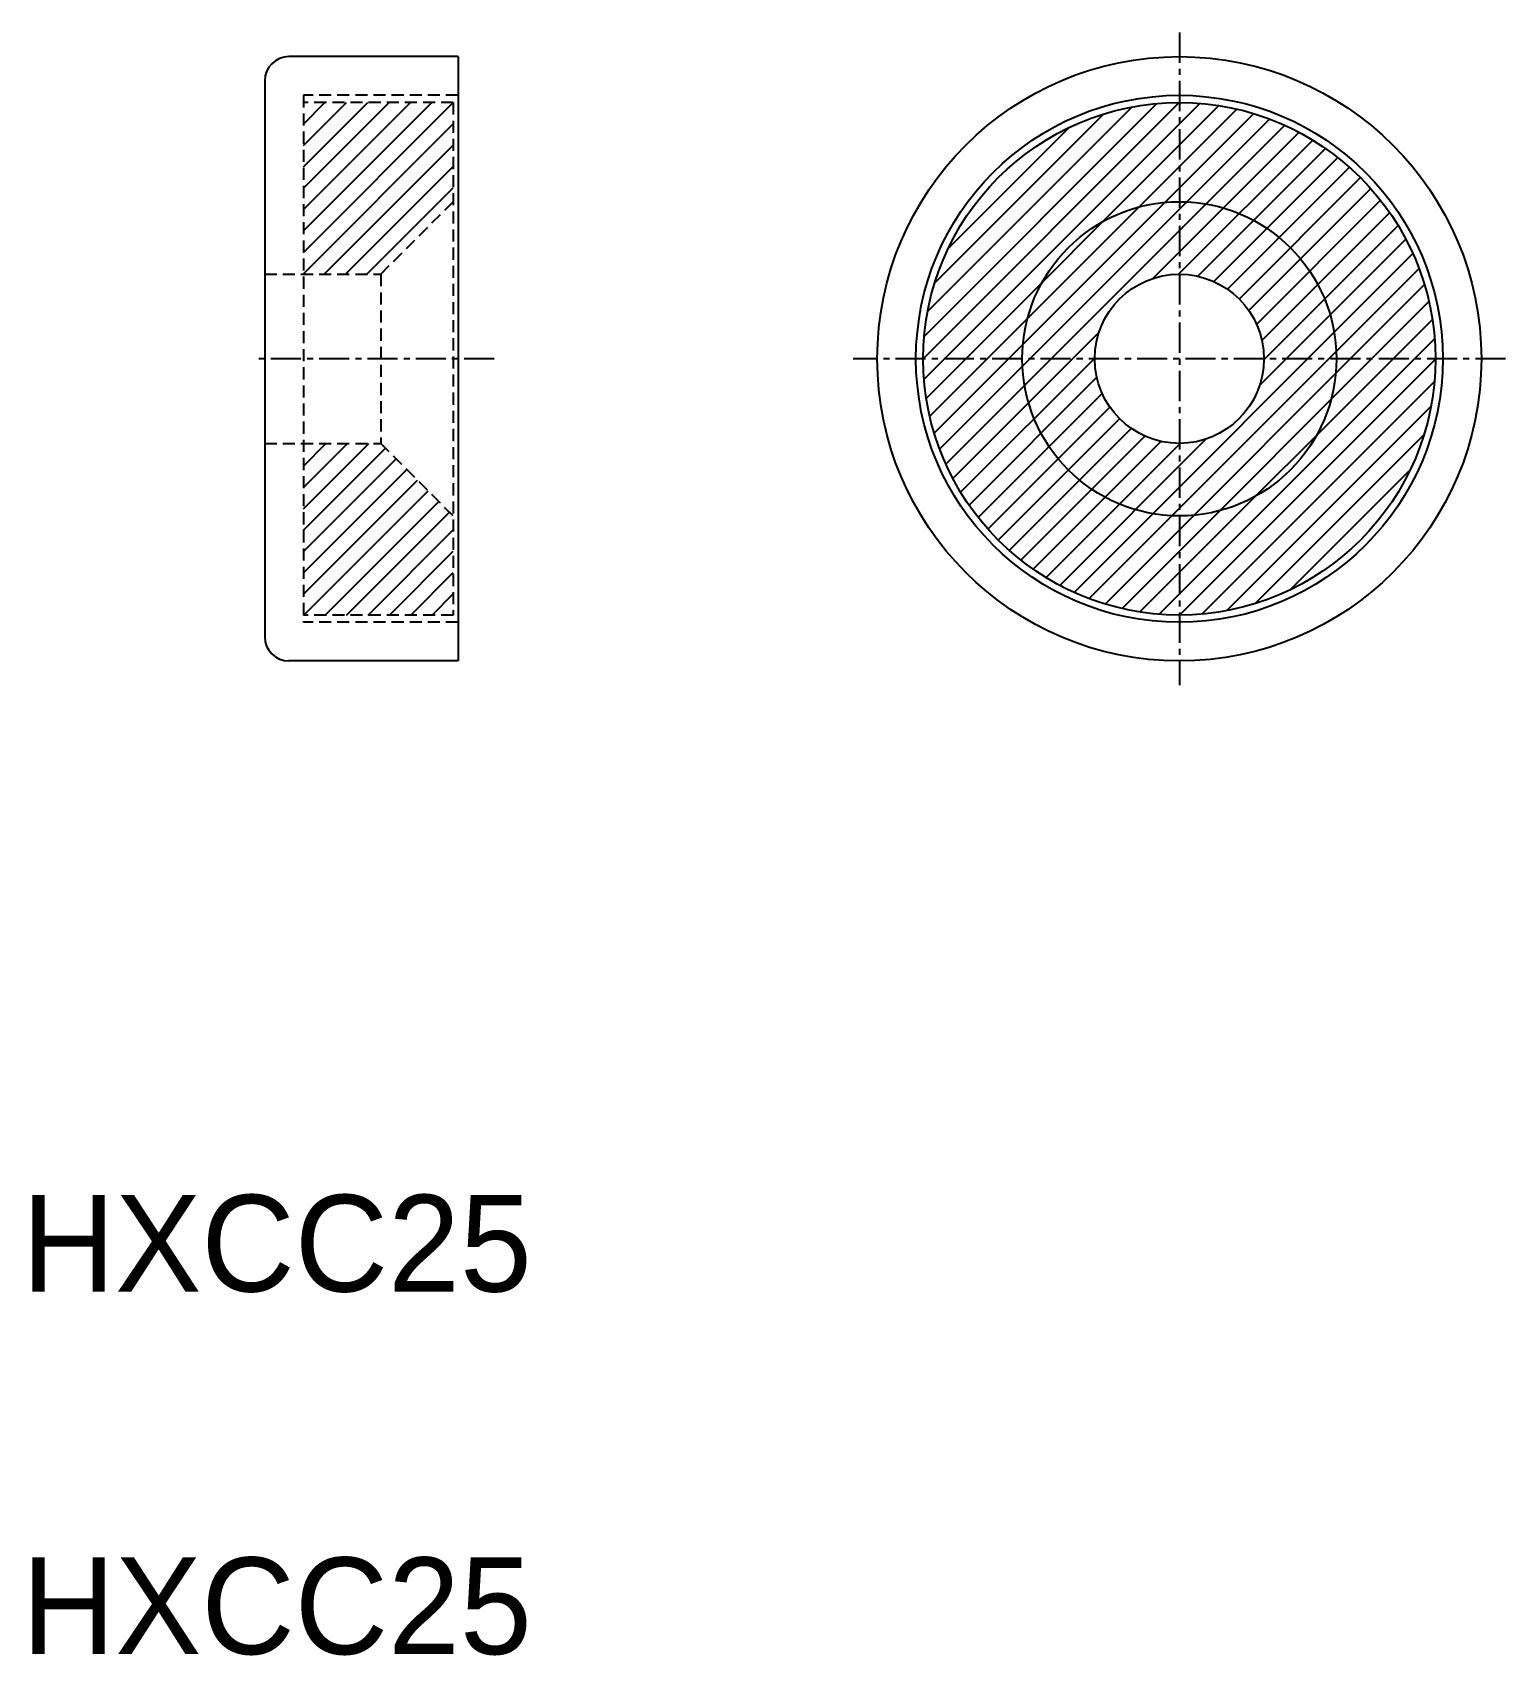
# Model space of a CAD drawing. Extents: x 262.8 to 323.7, y 109.9 to 177.
import ezdxf

# ---------------------------------------------------------------- set-up
doc = ezdxf.new("R2010")
doc.units = 0
doc.linetypes.add('CENTER', pattern=[2, 1.25, -0.25, 0.25, -0.25])
doc.linetypes.add('DASHED', pattern=[0.75, 0.5, -0.25])
doc.layers.get('0').update_dxf_attribs({"linetype": 'CONTINUOUS'})
doc.layers.add('CENTER', color=1, linetype='CENTER')

# ---------------------------------------------------------------- blocks, each defined once
blk = doc.blocks.new('*X19')
at = {"color": 0, "linetype": 'CONTINUOUS'}
for p, q in [((299.64, 163.522), (310.236, 174.118)), ((299.674, 162.672), (311.086, 174.084)), ((299.681, 164.446), (309.312, 174.078)), ((299.767, 161.881), (311.877, 173.991)), ((299.821, 165.471), (308.287, 173.937)), ((299.91, 161.14), (312.618, 173.848)), ((300.096, 160.442), (313.316, 173.662)), ((300.112, 166.645), (307.113, 173.647)), ((300.32, 159.783), (313.976, 173.438)), ((300.579, 159.157), (314.601, 173.18)), ((300.68, 168.098), (305.661, 173.078)), ((309.149, 166.844), (315.194, 172.889)), ((310.207, 167.018), (315.758, 172.569)), ((311.006, 166.933), (316.293, 172.22)), ((311.67, 166.713), (316.801, 171.844)), ((312.235, 166.394), (317.282, 171.441)), ((312.716, 165.992), (317.737, 171.012)), ((313.118, 165.51), (318.166, 170.557)), ((313.436, 164.944), (318.568, 170.076)), ((313.656, 164.28), (318.944, 169.568)), ((313.74, 163.48), (319.293, 169.033)), ((305.883, 153.855), (319.903, 167.875)), ((313.563, 162.419), (319.613, 168.469)), ((306.509, 153.597), (320.161, 167.25)), ((307.169, 153.373), (320.385, 166.59)), ((307.867, 153.187), (320.571, 165.891)), ((300.869, 158.564), (306.914, 164.609)), ((308.608, 153.045), (320.714, 165.15)), ((309.399, 152.952), (320.807, 164.359)), ((301.189, 158), (306.74, 163.551)), ((310.25, 152.918), (320.84, 163.509)), ((301.538, 157.465), (306.825, 162.752)), ((311.175, 152.96), (320.799, 162.584)), ((301.914, 156.957), (307.045, 162.088)), ((302.317, 156.476), (307.364, 161.523)), ((312.2, 153.101), (320.657, 161.558)), ((302.746, 156.021), (307.767, 161.042)), ((303.201, 155.593), (308.249, 160.64)), ((303.682, 155.19), (308.814, 160.322)), ((304.19, 154.814), (309.478, 160.102)), ((304.726, 154.466), (310.279, 160.019)), ((305.289, 154.145), (311.34, 160.196)), ((313.376, 153.393), (320.366, 160.383)), ((314.831, 153.964), (319.794, 158.927))]:
    blk.add_line(p, q, dxfattribs=at)
blk = doc.blocks.new('*X20')
at = {"color": 0, "linetype": 'CONTINUOUS'}
for p, q in [((273.988, 167.922), (280.184, 174.118)), ((273.988, 168.806), (279.3, 174.118)), ((273.988, 169.69), (278.417, 174.118)), ((273.988, 170.574), (277.533, 174.118)), ((273.988, 171.458), (276.649, 174.118)), ((273.988, 172.342), (275.765, 174.118)), ((273.988, 173.226), (274.881, 174.118)), ((273.988, 174.11), (273.997, 174.118)), ((273.988, 167.039), (280.188, 173.239)), ((274.852, 167.018), (280.188, 172.355)), ((275.736, 167.018), (280.188, 171.471)), ((276.62, 167.018), (280.188, 170.587)), ((273.988, 157.316), (276.691, 160.018)), ((273.988, 158.2), (275.807, 160.018)), ((273.988, 159.084), (274.923, 160.018)), ((273.988, 159.967), (274.039, 160.018)), ((273.988, 156.432), (277.382, 159.825)), ((273.988, 155.548), (277.824, 159.383)), ((273.988, 154.664), (278.266, 158.941)), ((273.988, 153.78), (278.707, 158.499)), ((274.01, 152.918), (279.149, 158.057)), ((274.894, 152.918), (279.591, 157.615)), ((275.778, 152.918), (280.033, 157.173)), ((276.662, 152.918), (280.188, 156.445)), ((277.546, 152.918), (280.188, 155.561)), ((278.43, 152.918), (280.188, 154.677)), ((279.314, 152.918), (280.188, 153.793))]:
    blk.add_line(p, q, dxfattribs=at)

msp = doc.modelspace()

# ---------------------------------------------------------------- linework, layer by layer
at = {"color": 7, "linetype": 'CONTINUOUS'}
for p, q in [((280.388, 176.018), (273.388, 176.018)), ((280.388, 176.018), (280.388, 151.018)), ((272.388, 175.018), (272.388, 152.018)), ((280.388, 151.018), (273.388, 151.018))]:
    msp.add_line(p, q, dxfattribs=at)
at = {"color": 3, "linetype": 'DASHED'}
for p, q in [((273.988, 174.418), (273.988, 152.618)), ((280.388, 174.418), (273.988, 174.418)), ((280.188, 174.118), (273.988, 174.118)), ((280.188, 174.118), (280.188, 152.918)), ((277.188, 167.018), (280.188, 170.018)), ((272.388, 167.018), (277.188, 167.018)), ((277.188, 167.018), (277.188, 160.018)), ((272.388, 160.018), (277.188, 160.018)), ((280.188, 157.018), (277.188, 160.018)), ((280.188, 152.918), (273.988, 152.918)), ((280.388, 152.618), (273.988, 152.618))]:
    msp.add_line(p, q, dxfattribs=at)
at = {"color": 7, "linetype": 'CONTINUOUS'}
for radius in [12.5, 10.9, 10.6, 6.5, 3.5]:
    msp.add_circle((310.24, 163.518), radius, dxfattribs=at)
for centre, start, end in [((273.388, 175.018), 90, 180), ((273.388, 152.018), 180, 270)]:
    msp.add_arc(centre, 1, start, end, dxfattribs=at)
at = {"layer": 'CENTER', "color": 1, "linetype": 'CENTER'}
for p, q in [((310.24, 177.018), (310.24, 150.018)), ((281.888, 163.518), (271.888, 163.518)), ((323.74, 163.518), (296.74, 163.518))]:
    msp.add_line(p, q, dxfattribs=at)

# ---------------------------------------------------------------- block references
at = {"color": 3, "linetype": 'CONTINUOUS'}
for name in ['*X20', '*X19']:
    msp.add_blockref(name, (0, 0), dxfattribs=at)

# ---------------------------------------------------------------- texts
at = {"color": 7, "linetype": 'CONTINUOUS'}
for p in [(262.336, 124.933), (262.336, 109.933)]:
    msp.add_text('HXCC25', height=4, dxfattribs=at).set_placement(p)

doc.saveas('drawing.dxf')
